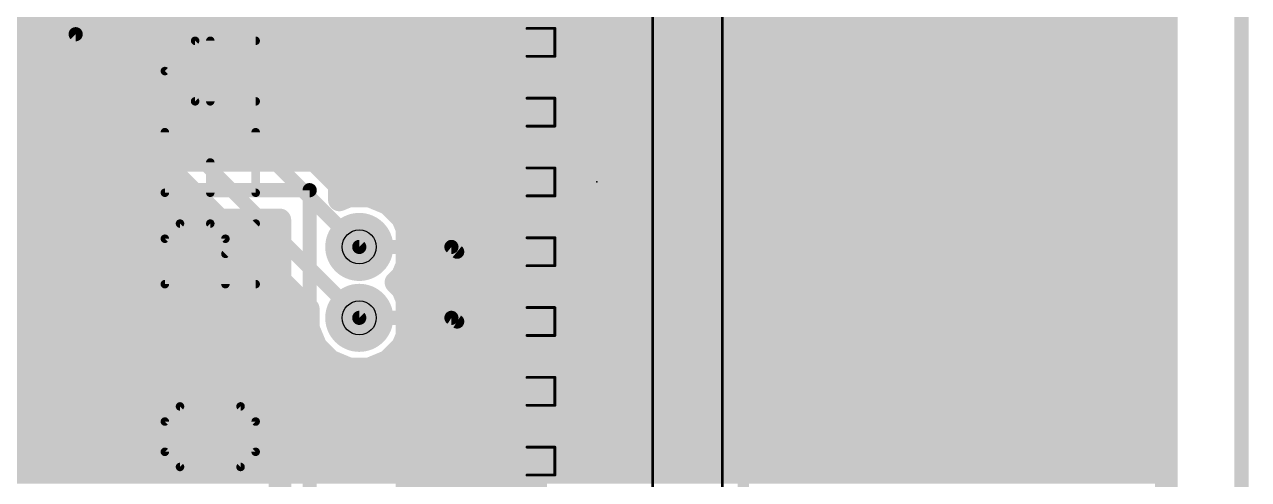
# Model space of a CAD drawing. Extents: x 0 to 10.8, y 0 to 6.1.
# Drawn here: x 9.949 to 10.812, y 1.291 to 1.612 of the extents above; entities that cross this region are included whole.
import ezdxf

# ---------------------------------------------------------------- set-up
doc = ezdxf.new("R2010")
doc.units = 0
for name, color, linetype in [('1', 22, 'CONTINUOUS'), ('116', 253, 'CONTINUOUS'), ('16', 175, 'CONTINUOUS'), ('18', 82, 'CONTINUOUS'), ('20', 7, 'CONTINUOUS'), ('21', 253, 'CONTINUOUS'), ('23', 7, 'CONTINUOUS'), ('25', 253, 'CONTINUOUS'), ('29', 253, 'CONTINUOUS'), ('30', 253, 'CONTINUOUS'), ('31', 253, 'CONTINUOUS'), ('44', 253, 'CONTINUOUS')]:
    doc.layers.add(name, color=color, linetype=linetype)

# ---------------------------------------------------------------- blocks, each defined once
blk = doc.blocks.new('RECT')
blk.add_solid([(-0.5, -0.5), (0.5, -0.5), (-0.5, 0.5), (0.5, 0.5)])
blk = doc.blocks.new('ROUNDV')
at = {"const_width": 0.5}
blk.add_lwpolyline([(0, -0.25, 1), (0, 0.25, 1), (0, -0.25)], format="xyb", dxfattribs=at)

msp = doc.modelspace()

# ---------------------------------------------------------------- linework, layer by layer
at = {"layer": '1'}
for points, const_width in [([(10.754087, 4.286417), (10.754087, 0.248579)], 0.016), ([(9.538693, 1.616), (10.198685, 1.616)], 0.016), ([(10.198685, 1.621626), (10.198685, 1.576874)], 0.016), ([(10.309421, 1.576874), (10.309421, 1.621626)], 0.016), ([(10.309421, 1.616), (10.754087, 1.616)], 0.016), ([(9.554693, 1.6), (10.198685, 1.6)], 0.016), ([(10.309421, 1.6), (10.754087, 1.6)], 0.016), ([(9.570693, 1.584), (10.198685, 1.584)], 0.016), ([(10.309421, 1.584), (10.754087, 1.584)], 0.016), ([(10.198685, 1.576874), (10.200917, 1.574642)], 0.016), ([(10.200917, 1.574642), (10.198685, 1.572413)], 0.016), ([(10.198685, 1.572413), (10.198685, 1.527661)], 0.016), ([(10.307189, 1.574642), (10.309421, 1.576874)], 0.016), ([(10.309421, 1.572413), (10.307189, 1.574642)], 0.016), ([(10.309421, 1.527661), (10.309421, 1.572413)], 0.016), ([(9.586693, 1.568), (10.198685, 1.568)], 0.016), ([(10.309421, 1.568), (10.754087, 1.568)], 0.016), ([(9.602693, 1.552), (10.198685, 1.552)], 0.016), ([(10.309421, 1.552), (10.754087, 1.552)], 0.016), ([(9.618693, 1.536), (10.198685, 1.536)], 0.016), ([(10.309421, 1.536), (10.754087, 1.536)], 0.016), ([(9.634693, 1.52), (10.198685, 1.52)], 0.016), ([(10.198685, 1.527661), (10.200917, 1.525429)], 0.016), ([(10.200917, 1.525429), (10.198685, 1.523201)], 0.016), ([(10.198685, 1.523201), (10.198685, 1.488291)], 0.016), ([(10.307189, 1.525429), (10.309421, 1.527661)], 0.016), ([(10.309421, 1.523201), (10.307189, 1.525429)], 0.016), ([(10.309421, 1.478449), (10.309421, 1.523201)], 0.016), ([(10.309421, 1.52), (10.754087, 1.52)], 0.016), ([(10.141299, 1.515996), (9.638697, 1.515996)], 0.016), ([(10.158697, 1.515996), (10.141299, 1.515996)], 0.016), ([(10.170996, 1.503697), (10.158697, 1.515996)], 0.016), ([(10.170693, 1.504), (10.198685, 1.504)], 0.016), ([(10.170996, 1.488161), (10.170996, 1.503697)], 0.016), ([(10.309421, 1.504), (10.754087, 1.504)], 0.016), ([(9.63, 1.495), (10.15, 1.495)], 0.01), ([(10.15, 1.495), (10.15, 1.25)], 0.01), ([(10.177835, 1.490996), (10.170996, 1.488161)], 0.016), ([(10.192161, 1.490996), (10.177835, 1.490996)], 0.016), ([(10.198685, 1.488291), (10.192161, 1.490996)], 0.016), ([(10.309421, 1.488), (10.754087, 1.488)], 0.016), ([(10.307189, 1.476217), (10.309421, 1.478449)], 0.016), ([(9.050429, 1.472), (10.129, 1.472)], 0.016), ([(9.621299, 1.474), (10.129, 1.474)], 0.016), ([(10.129, 1.474), (10.129, 1.258697)], 0.016), ([(10.309421, 1.473988), (10.307189, 1.476217)], 0.016), ([(10.309421, 1.429236), (10.309421, 1.473988)], 0.016), ([(10.309421, 1.472), (10.754087, 1.472)], 0.016), ([(9.075421, 1.456), (10.129, 1.456)], 0.016), ([(10.185, 1.455), (10.25, 1.455)], 0.01), ([(10.25, 1.455), (10.254055, 1.451614)], 0.01), ([(10.309421, 1.456), (10.754087, 1.456)], 0.016), ([(9.075421, 1.44), (10.129, 1.44)], 0.016), ([(10.309421, 1.44), (10.754087, 1.44)], 0.016), ([(10.307189, 1.427004), (10.309421, 1.429236)], 0.016), ([(10.309421, 1.424776), (10.307189, 1.427004)], 0.016), ([(9.075421, 1.424), (10.129, 1.424)], 0.016), ([(10.309421, 1.380024), (10.309421, 1.424776)], 0.016), ([(10.309421, 1.424), (10.754087, 1.424)], 0.016), ([(9.075421, 1.408), (10.129, 1.408)], 0.016), ([(10.309421, 1.408), (10.754087, 1.408)], 0.016), ([(10.185, 1.405), (10.25, 1.405)], 0.01), ([(10.25, 1.405), (10.254055, 1.402402)], 0.01), ([(9.075421, 1.392), (10.129, 1.392)], 0.016), ([(10.309421, 1.392), (10.754087, 1.392)], 0.016), ([(9.075421, 1.376), (10.129, 1.376)], 0.016), ([(10.307189, 1.377791), (10.309421, 1.380024)], 0.016), ([(10.309421, 1.375563), (10.307189, 1.377791)], 0.016), ([(10.308984, 1.376), (10.754087, 1.376)], 0.016), ([(10.309421, 1.330811), (10.309421, 1.375563)], 0.016), ([(9.075421, 1.36), (10.129, 1.36)], 0.016), ([(10.309421, 1.36), (10.754087, 1.36)], 0.016), ([(9.075421, 1.344), (10.129, 1.344)], 0.016), ([(10.309421, 1.344), (10.754087, 1.344)], 0.016), ([(10.307189, 1.328579), (10.309421, 1.330811)], 0.016), ([(9.075421, 1.328), (10.129, 1.328)], 0.016), ([(10.309421, 1.32635), (10.307189, 1.328579)], 0.016), ([(10.307772, 1.328), (10.754087, 1.328)], 0.016), ([(10.309421, 1.281598), (10.309421, 1.32635)], 0.016), ([(9.075421, 1.312), (10.129, 1.312)], 0.016), ([(10.309421, 1.312), (10.754087, 1.312)], 0.016), ([(9.079807, 1.296), (10.129, 1.296)], 0.016), ([(10.309421, 1.296), (10.754087, 1.296)], 0.016)]:
    msp.add_lwpolyline(points, dxfattribs=dict(at, const_width=const_width))
for points, const_width in [([(10.198685, 1.612, 1), (10.198685, 1.62)], 0.008), ([(10.309421, 1.62, 1), (10.309421, 1.612)], 0.008), ([(10.754087, 1.612, 1), (10.754087, 1.62)], 0.008), ([(10.198685, 1.596, 1), (10.198685, 1.604)], 0.008), ([(10.309421, 1.604, 1), (10.309421, 1.596)], 0.008), ([(10.754087, 1.596, 1), (10.754087, 1.604)], 0.008), ([(10.198685, 1.58, 1), (10.198685, 1.588)], 0.008), ([(10.309421, 1.588, 1), (10.309421, 1.58)], 0.008), ([(10.754087, 1.58, 1), (10.754087, 1.588)], 0.008), ([(10.194685, 1.576874, 1), (10.202685, 1.576874)], 0.008), ([(10.202685, 1.572413, 1), (10.194685, 1.572413)], 0.008), ([(10.201513, 1.579702, 1), (10.195857, 1.574046)], 0.008), ([(10.198089, 1.571813, 1), (10.203746, 1.57747)], 0.008), ([(10.203743, 1.571811, 1), (10.198091, 1.577473)], 0.008), ([(10.310015, 1.577473, 1), (10.304363, 1.571811)], 0.008), ([(10.304361, 1.57747, 1), (10.310017, 1.571813)], 0.008), ([(10.305421, 1.576874, 1), (10.313421, 1.576874)], 0.008), ([(10.313421, 1.572413, 1), (10.305421, 1.572413)], 0.008), ([(10.31225, 1.574046, 1), (10.306593, 1.579702)], 0.008), ([(10.195859, 1.575244, 1), (10.201511, 1.569582)], 0.008), ([(10.198685, 1.564, 1), (10.198685, 1.572)], 0.008), ([(10.309421, 1.572, 1), (10.309421, 1.564)], 0.008), ([(10.306595, 1.569582, 1), (10.312247, 1.575244)], 0.008), ([(10.754087, 1.564, 1), (10.754087, 1.572)], 0.008), ([(10.198685, 1.548, 1), (10.198685, 1.556)], 0.008), ([(10.309421, 1.556, 1), (10.309421, 1.548)], 0.008), ([(10.754087, 1.548, 1), (10.754087, 1.556)], 0.008), ([(10.198685, 1.532, 1), (10.198685, 1.54)], 0.008), ([(10.309421, 1.54, 1), (10.309421, 1.532)], 0.008), ([(10.754087, 1.532, 1), (10.754087, 1.54)], 0.008), ([(10.201513, 1.53049, 1), (10.195857, 1.524833)], 0.008), ([(10.194685, 1.527661, 1), (10.202685, 1.527661)], 0.008), ([(10.202685, 1.523201, 1), (10.194685, 1.523201)], 0.008), ([(10.195859, 1.526032, 1), (10.201511, 1.52037)], 0.008), ([(10.198089, 1.522601, 1), (10.203746, 1.528258)], 0.008), ([(10.203743, 1.522598, 1), (10.198091, 1.52826)], 0.008), ([(10.198685, 1.516, 1), (10.198685, 1.524)], 0.008), ([(10.310015, 1.52826, 1), (10.304363, 1.522598)], 0.008), ([(10.304361, 1.528258, 1), (10.310017, 1.522601)], 0.008), ([(10.305421, 1.527661, 1), (10.313421, 1.527661)], 0.008), ([(10.313421, 1.523201, 1), (10.305421, 1.523201)], 0.008), ([(10.309421, 1.524, 1), (10.309421, 1.516)], 0.008), ([(10.31225, 1.524833, 1), (10.306593, 1.53049)], 0.008), ([(10.306595, 1.52037, 1), (10.312247, 1.526032)], 0.008), ([(10.754087, 1.516, 1), (10.754087, 1.524)], 0.008), ([(10.141299, 1.519996, 1), (10.141299, 1.511996)], 0.008), ([(10.141299, 1.511996, 1), (10.141299, 1.519996)], 0.008), ([(10.161525, 1.518824, 1), (10.155868, 1.513168)], 0.008), ([(10.158697, 1.511996, 1), (10.158697, 1.519996)], 0.008), ([(10.170693, 1.508, 1), (10.170693, 1.5)], 0.008), ([(10.174996, 1.503697, 1), (10.166996, 1.503697)], 0.008), ([(10.198685, 1.5, 1), (10.198685, 1.508)], 0.008), ([(10.309421, 1.508, 1), (10.309421, 1.5)], 0.008), ([(10.754087, 1.5, 1), (10.754087, 1.508)], 0.008), ([(10.168168, 1.500868, 1), (10.173824, 1.506525)], 0.008), ([(10.1525, 1.495, 1), (10.1475, 1.495)], 0.005), ([(10.15, 1.4925, 1), (10.15, 1.4975)], 0.005), ([(10.169464, 1.491857, 1), (10.172528, 1.484466)], 0.008), ([(10.177835, 1.494996, 1), (10.177835, 1.486996)], 0.008), ([(10.179366, 1.487301, 1), (10.176303, 1.494691)], 0.008), ([(10.193693, 1.494691, 1), (10.190629, 1.487301)], 0.008), ([(10.192161, 1.486996, 1), (10.192161, 1.494996)], 0.008), ([(10.197153, 1.484596, 1), (10.200217, 1.491986)], 0.008), ([(10.309421, 1.492, 1), (10.309421, 1.484)], 0.008), ([(10.754087, 1.484, 1), (10.754087, 1.492)], 0.008), ([(10.166996, 1.488161, 1), (10.174996, 1.488161)], 0.008), ([(10.194685, 1.488291, 1), (10.202685, 1.488291)], 0.008), ([(10.31225, 1.47562, 1), (10.306593, 1.481277)], 0.008), ([(10.133, 1.474, 1), (10.125, 1.474)], 0.008), ([(10.129, 1.47, 1), (10.129, 1.478)], 0.008), ([(10.129, 1.468, 1), (10.129, 1.476)], 0.008), ([(10.310015, 1.479047, 1), (10.304363, 1.473386)], 0.008), ([(10.304361, 1.479045, 1), (10.310017, 1.473388)], 0.008), ([(10.305421, 1.478449, 1), (10.313421, 1.478449)], 0.008), ([(10.313421, 1.473988, 1), (10.305421, 1.473988)], 0.008), ([(10.309421, 1.476, 1), (10.309421, 1.468)], 0.008), ([(10.306595, 1.471157, 1), (10.312247, 1.476819)], 0.008), ([(10.754087, 1.468, 1), (10.754087, 1.476)], 0.008), ([(10.129, 1.452, 1), (10.129, 1.46)], 0.008), ([(10.185, 1.4575, 1), (10.185, 1.4525)], 0.005), ([(10.251602, 1.456919, 1), (10.248398, 1.453081)], 0.005), ([(10.25, 1.4525, 1), (10.25, 1.4575)], 0.005), ([(10.309421, 1.46, 1), (10.309421, 1.452)], 0.008), ([(10.754087, 1.452, 1), (10.754087, 1.46)], 0.008), ([(10.252453, 1.449695, 1), (10.255657, 1.453533)], 0.005), ([(10.129, 1.436, 1), (10.129, 1.444)], 0.008), ([(10.309421, 1.444, 1), (10.309421, 1.436)], 0.008), ([(10.754087, 1.436, 1), (10.754087, 1.444)], 0.008), ([(10.310015, 1.429835, 1), (10.304363, 1.424173)], 0.008), ([(10.304361, 1.429832, 1), (10.310017, 1.424176)], 0.008), ([(10.305421, 1.429236, 1), (10.313421, 1.429236)], 0.008), ([(10.31225, 1.426408, 1), (10.306593, 1.432065)], 0.008), ([(10.129, 1.42, 1), (10.129, 1.428)], 0.008), ([(10.313421, 1.424776, 1), (10.305421, 1.424776)], 0.008), ([(10.309421, 1.428, 1), (10.309421, 1.42)], 0.008), ([(10.306595, 1.421945, 1), (10.312247, 1.427607)], 0.008), ([(10.754087, 1.42, 1), (10.754087, 1.428)], 0.008), ([(10.129, 1.404, 1), (10.129, 1.412)], 0.008), ([(10.309421, 1.412, 1), (10.309421, 1.404)], 0.008), ([(10.754087, 1.404, 1), (10.754087, 1.412)], 0.008), ([(10.185, 1.4075, 1), (10.185, 1.4025)], 0.005), ([(10.251349, 1.407105, 1), (10.248651, 1.402895)], 0.005), ([(10.25, 1.4025, 1), (10.25, 1.4075)], 0.005), ([(10.252706, 1.400297, 1), (10.255404, 1.404507)], 0.005), ([(10.129, 1.388, 1), (10.129, 1.396)], 0.008), ([(10.309421, 1.396, 1), (10.309421, 1.388)], 0.008), ([(10.754087, 1.388, 1), (10.754087, 1.396)], 0.008), ([(10.129, 1.372, 1), (10.129, 1.38)], 0.008), ([(10.310015, 1.380622, 1), (10.304363, 1.37496)], 0.008), ([(10.304361, 1.38062, 1), (10.310017, 1.374963)], 0.008), ([(10.308984, 1.38, 1), (10.308984, 1.372)], 0.008), ([(10.305421, 1.380024, 1), (10.313421, 1.380024)], 0.008), ([(10.313421, 1.375563, 1), (10.305421, 1.375563)], 0.008), ([(10.31225, 1.377195, 1), (10.306593, 1.382852)], 0.008), ([(10.306595, 1.372732, 1), (10.312247, 1.378394)], 0.008), ([(10.754087, 1.372, 1), (10.754087, 1.38)], 0.008), ([(10.129, 1.356, 1), (10.129, 1.364)], 0.008), ([(10.309421, 1.364, 1), (10.309421, 1.356)], 0.008), ([(10.754087, 1.356, 1), (10.754087, 1.364)], 0.008), ([(10.129, 1.34, 1), (10.129, 1.348)], 0.008), ([(10.309421, 1.348, 1), (10.309421, 1.34)], 0.008), ([(10.754087, 1.34, 1), (10.754087, 1.348)], 0.008), ([(10.31225, 1.327983, 1), (10.306593, 1.333639)], 0.008), ([(10.129, 1.324, 1), (10.129, 1.332)], 0.008), ([(10.310015, 1.33141, 1), (10.304363, 1.325748)], 0.008), ([(10.304361, 1.331407, 1), (10.310017, 1.32575)], 0.008), ([(10.307772, 1.332, 1), (10.307772, 1.324)], 0.008), ([(10.305421, 1.330811, 1), (10.313421, 1.330811)], 0.008), ([(10.313421, 1.32635, 1), (10.305421, 1.32635)], 0.008), ([(10.306595, 1.323519, 1), (10.312247, 1.329181)], 0.008), ([(10.754087, 1.324, 1), (10.754087, 1.332)], 0.008), ([(10.129, 1.308, 1), (10.129, 1.316)], 0.008), ([(10.309421, 1.316, 1), (10.309421, 1.308)], 0.008), ([(10.754087, 1.308, 1), (10.754087, 1.316)], 0.008), ([(10.129, 1.292, 1), (10.129, 1.3)], 0.008), ([(10.309421, 1.3, 1), (10.309421, 1.292)], 0.008), ([(10.754087, 1.292, 1), (10.754087, 1.3)], 0.008)]:
    msp.add_lwpolyline(points, format="xyb", dxfattribs=dict(at, const_width=const_width))
at = {"layer": '116', "const_width": 0.008071}
for points in [[(10.185, 1.445079, 1), (10.185, 1.464921, 1), (10.185, 1.445079)], [(10.185, 1.395079, 1), (10.185, 1.414921, 1), (10.185, 1.395079)]]:
    msp.add_lwpolyline(points, format="xyb", dxfattribs=at)
at = {"layer": '16'}
for points, const_width in [([(10.754087, 4.286417), (10.754087, 0.248579)], 0.016), ([(10.178693, 1.490996), (8.913689, 2.756)], 0.016), ([(10.185, 1.455), (8.885, 2.755)], 0.01), ([(10.053689, 1.616), (10.754087, 1.616)], 0.016), ([(9.295, 1.605), (9.985, 1.605)], 0.01), ([(9.985, 1.605), (10.185, 1.405)], 0.01), ([(10.069689, 1.6), (10.754087, 1.6)], 0.016), ([(9.303697, 1.584), (9.976299, 1.584)], 0.016), ([(9.976299, 1.584), (10.149, 1.411303)], 0.016), ([(10.085689, 1.584), (10.754087, 1.584)], 0.016), ([(4.44139, 1.568), (9.992299, 1.568)], 0.016), ([(10.101689, 1.568), (10.754087, 1.568)], 0.016), ([(4.44139, 1.552), (10.008299, 1.552)], 0.016), ([(10.117689, 1.552), (10.754087, 1.552)], 0.016), ([(4.441303, 1.536), (10.024299, 1.536)], 0.016), ([(10.133689, 1.536), (10.754087, 1.536)], 0.016), ([(4.438524, 1.52), (10.040299, 1.52)], 0.016), ([(10.149689, 1.52), (10.754087, 1.52)], 0.016), ([(4.44339, 1.504), (10.056299, 1.504)], 0.016), ([(10.165689, 1.504), (10.754087, 1.504)], 0.016), ([(4.44339, 1.488), (10.072299, 1.488)], 0.016), ([(10.192161, 1.490996), (10.178693, 1.490996)], 0.016), ([(10.20539, 1.485516), (10.192161, 1.490996)], 0.016), ([(10.199394, 1.488), (10.754087, 1.488)], 0.016), ([(10.215516, 1.47539), (10.20539, 1.485516)], 0.016), ([(4.44339, 1.472), (10.088299, 1.472)], 0.016), ([(10.220996, 1.462161), (10.215516, 1.47539)], 0.016), ([(10.216921, 1.472), (10.754087, 1.472)], 0.016), ([(10.220996, 1.447835), (10.220996, 1.462161)], 0.016), ([(4.44339, 1.456), (10.104299, 1.456)], 0.016), ([(10.220996, 1.456), (10.754087, 1.456)], 0.016), ([(10.215516, 1.434606), (10.220996, 1.447835)], 0.016), ([(4.443295, 1.44), (10.120299, 1.44)], 0.016), ([(10.210906, 1.43), (10.215516, 1.434606)], 0.016), ([(10.217748, 1.44), (10.754087, 1.44)], 0.016), ([(10.215516, 1.42539), (10.210906, 1.43)], 0.016), ([(10.220996, 1.412161), (10.215516, 1.42539)], 0.016), ([(3.553843, 1.424), (10.136299, 1.424)], 0.016), ([(10.216094, 1.424), (10.754087, 1.424)], 0.016), ([(6.31402, 1.408), (10.149, 1.408)], 0.016), ([(10.149, 1.411303), (10.149, 1.397835)], 0.016), ([(10.220996, 1.397835), (10.220996, 1.412161)], 0.016), ([(10.220996, 1.408), (10.754087, 1.408)], 0.016), ([(6.34648, 1.392), (10.151413, 1.392)], 0.016), ([(10.149, 1.397835), (10.15448, 1.384606)], 0.016), ([(10.215516, 1.384606), (10.220996, 1.397835)], 0.016), ([(10.218579, 1.392), (10.754087, 1.392)], 0.016), ([(10.15448, 1.384606), (10.164606, 1.37448)], 0.016), ([(10.20539, 1.37448), (10.215516, 1.384606)], 0.016), ([(6.365098, 1.376), (10.163087, 1.376)], 0.016), ([(10.164606, 1.37448), (10.177835, 1.369)], 0.016), ([(10.192161, 1.369), (10.20539, 1.37448)], 0.016), ([(10.206909, 1.376), (10.754087, 1.376)], 0.016), ([(10.177835, 1.369), (10.192161, 1.369)], 0.016), ([(6.37937, 1.36), (10.754087, 1.36)], 0.016), ([(6.388606, 1.344), (10.754087, 1.344)], 0.016), ([(6.395898, 1.328), (10.754087, 1.328)], 0.016), ([(6.400185, 1.312), (10.754087, 1.312)], 0.016), ([(6.403114, 1.296), (10.754087, 1.296)], 0.016)]:
    msp.add_lwpolyline(points, dxfattribs=dict(at, const_width=const_width))
for points, const_width in [([(10.053689, 1.62, 1), (10.053689, 1.612)], 0.008), ([(10.754087, 1.612, 1), (10.754087, 1.62)], 0.008), ([(9.986768, 1.606768, 1), (9.983232, 1.603232)], 0.005), ([(9.985, 1.6025, 1), (9.985, 1.6075)], 0.005), ([(10.069689, 1.604, 1), (10.069689, 1.596)], 0.008), ([(10.754087, 1.596, 1), (10.754087, 1.604)], 0.008), ([(9.979128, 1.586828, 1), (9.973471, 1.581172)], 0.008), ([(9.976299, 1.58, 1), (9.976299, 1.588)], 0.008), ([(10.085689, 1.588, 1), (10.085689, 1.58)], 0.008), ([(10.754087, 1.58, 1), (10.754087, 1.588)], 0.008), ([(9.992299, 1.564, 1), (9.992299, 1.572)], 0.008), ([(10.101689, 1.572, 1), (10.101689, 1.564)], 0.008), ([(10.754087, 1.564, 1), (10.754087, 1.572)], 0.008), ([(10.008299, 1.548, 1), (10.008299, 1.556)], 0.008), ([(10.117689, 1.556, 1), (10.117689, 1.548)], 0.008), ([(10.754087, 1.548, 1), (10.754087, 1.556)], 0.008), ([(10.024299, 1.532, 1), (10.024299, 1.54)], 0.008), ([(10.133689, 1.54, 1), (10.133689, 1.532)], 0.008), ([(10.754087, 1.532, 1), (10.754087, 1.54)], 0.008), ([(10.040299, 1.516, 1), (10.040299, 1.524)], 0.008), ([(10.149689, 1.524, 1), (10.149689, 1.516)], 0.008), ([(10.754087, 1.516, 1), (10.754087, 1.524)], 0.008), ([(10.056299, 1.5, 1), (10.056299, 1.508)], 0.008), ([(10.165689, 1.508, 1), (10.165689, 1.5)], 0.008), ([(10.754087, 1.5, 1), (10.754087, 1.508)], 0.008), ([(10.072299, 1.484, 1), (10.072299, 1.492)], 0.008), ([(10.178693, 1.494996, 1), (10.178693, 1.486996)], 0.008), ([(10.175864, 1.488168, 1), (10.181521, 1.493824)], 0.008), ([(10.193692, 1.494691, 1), (10.19063, 1.487301)], 0.008), ([(10.192161, 1.486996, 1), (10.192161, 1.494996)], 0.008), ([(10.199394, 1.492, 1), (10.199394, 1.484)], 0.008), ([(10.208218, 1.488344, 1), (10.202561, 1.482687)], 0.008), ([(10.754087, 1.484, 1), (10.754087, 1.492)], 0.008), ([(10.203859, 1.48182, 1), (10.206921, 1.489211)], 0.008), ([(10.088299, 1.468, 1), (10.088299, 1.476)], 0.008), ([(10.219211, 1.476921, 1), (10.21182, 1.473859)], 0.008), ([(10.212687, 1.472561, 1), (10.218344, 1.478218)], 0.008), ([(10.216921, 1.476, 1), (10.216921, 1.468)], 0.008), ([(10.754087, 1.468, 1), (10.754087, 1.476)], 0.008), ([(10.224996, 1.462161, 1), (10.216996, 1.462161)], 0.008), ([(10.217301, 1.46063, 1), (10.224691, 1.463692)], 0.008), ([(10.104299, 1.452, 1), (10.104299, 1.46)], 0.008), ([(10.183232, 1.453232, 1), (10.186768, 1.456768)], 0.005), ([(10.220996, 1.46, 1), (10.220996, 1.452)], 0.008), ([(10.754087, 1.452, 1), (10.754087, 1.46)], 0.008), ([(10.216996, 1.447835, 1), (10.224996, 1.447835)], 0.008), ([(10.224691, 1.446304, 1), (10.217301, 1.449366)], 0.008), ([(10.120299, 1.436, 1), (10.120299, 1.444)], 0.008), ([(10.218343, 1.431777, 1), (10.212689, 1.437436)], 0.008), ([(10.217748, 1.444, 1), (10.217748, 1.436)], 0.008), ([(10.754087, 1.436, 1), (10.754087, 1.444)], 0.008), ([(10.208078, 1.43283, 1), (10.213733, 1.42717)], 0.008), ([(10.213734, 1.432828, 1), (10.208077, 1.427172)], 0.008), ([(10.21182, 1.436137, 1), (10.219211, 1.433075)], 0.008), ([(10.219211, 1.426921, 1), (10.21182, 1.423859)], 0.008), ([(10.136299, 1.42, 1), (10.136299, 1.428)], 0.008), ([(10.216094, 1.428, 1), (10.216094, 1.42)], 0.008), ([(10.212687, 1.422561, 1), (10.218344, 1.428218)], 0.008), ([(10.754087, 1.42, 1), (10.754087, 1.428)], 0.008), ([(10.153, 1.411303, 1), (10.145, 1.411303)], 0.008), ([(10.146172, 1.408475, 1), (10.151828, 1.414132)], 0.008), ([(10.149, 1.404, 1), (10.149, 1.412)], 0.008), ([(10.224996, 1.412161, 1), (10.216996, 1.412161)], 0.008), ([(10.220996, 1.412, 1), (10.220996, 1.404)], 0.008), ([(10.217301, 1.41063, 1), (10.224691, 1.413692)], 0.008), ([(10.754087, 1.404, 1), (10.754087, 1.412)], 0.008), ([(10.183232, 1.403232, 1), (10.186768, 1.406768)], 0.005), ([(10.152695, 1.399366, 1), (10.145305, 1.396304)], 0.008), ([(10.145, 1.397835, 1), (10.153, 1.397835)], 0.008), ([(10.151413, 1.388, 1), (10.151413, 1.396)], 0.008), ([(10.218579, 1.396, 1), (10.218579, 1.388)], 0.008), ([(10.216996, 1.397835, 1), (10.224996, 1.397835)], 0.008), ([(10.224691, 1.396304, 1), (10.217301, 1.399366)], 0.008), ([(10.754087, 1.388, 1), (10.754087, 1.396)], 0.008), ([(10.157309, 1.387435, 1), (10.151652, 1.381778)], 0.008), ([(10.150785, 1.383075, 1), (10.158176, 1.386137)], 0.008), ([(10.21182, 1.386137, 1), (10.219211, 1.383075)], 0.008), ([(10.218344, 1.381778, 1), (10.212687, 1.387435)], 0.008), ([(10.166137, 1.378176, 1), (10.163075, 1.370785)], 0.008), ([(10.161778, 1.371652, 1), (10.167435, 1.377309)], 0.008), ([(10.163087, 1.372, 1), (10.163087, 1.38)], 0.008), ([(10.202561, 1.377309, 1), (10.208218, 1.371652)], 0.008), ([(10.206909, 1.38, 1), (10.206909, 1.372)], 0.008), ([(10.206921, 1.370785, 1), (10.203859, 1.378176)], 0.008), ([(10.754087, 1.372, 1), (10.754087, 1.38)], 0.008), ([(10.177835, 1.373, 1), (10.177835, 1.365)], 0.008), ([(10.176304, 1.365305, 1), (10.179366, 1.372695)], 0.008), ([(10.19063, 1.372695, 1), (10.193692, 1.365305)], 0.008), ([(10.192161, 1.365, 1), (10.192161, 1.373)], 0.008), ([(10.754087, 1.356, 1), (10.754087, 1.364)], 0.008), ([(10.754087, 1.34, 1), (10.754087, 1.348)], 0.008), ([(10.754087, 1.324, 1), (10.754087, 1.332)], 0.008), ([(10.754087, 1.308, 1), (10.754087, 1.316)], 0.008), ([(10.754087, 1.292, 1), (10.754087, 1.3)], 0.008)]:
    msp.add_lwpolyline(points, format="xyb", dxfattribs=dict(at, const_width=const_width))
at = {"layer": '20', "const_width": 0.01}
msp.add_lwpolyline([(10.807087, -0.007874), (10.807087, 4.527559)], dxfattribs=at)
at = {"layer": '21'}
for points, const_width in [([(10.455827, 1.107126), (10.455827, 1.894528)], 0.008), ([(10.298346, 1.879764), (10.298346, 1.12189)], 0.008), ([(10.441063, 1.879764), (10.441063, 1.12189)], 0.002), ([(10.39185, 1.869921), (10.39185, 1.131732)], 0.002), ([(10.303268, 1.609094), (10.322953, 1.609094)], 0.002), ([(10.322953, 1.609094), (10.322953, 1.589409)], 0.002), ([(10.322953, 1.589409), (10.303268, 1.589409)], 0.002), ([(10.303268, 1.559882), (10.322953, 1.559882)], 0.002), ([(10.322953, 1.559882), (10.322953, 1.540197)], 0.002), ([(10.322953, 1.540197), (10.303268, 1.540197)], 0.002), ([(10.303268, 1.510669), (10.322953, 1.510669)], 0.002), ([(10.322953, 1.510669), (10.322953, 1.490984)], 0.002), ([(10.322953, 1.490984), (10.303268, 1.490984)], 0.002), ([(10.303268, 1.461457), (10.322953, 1.461457)], 0.002), ([(10.322953, 1.461457), (10.322953, 1.441772)], 0.002), ([(10.322953, 1.441772), (10.303268, 1.441772)], 0.002), ([(10.303268, 1.412244), (10.322953, 1.412244)], 0.002), ([(10.322953, 1.412244), (10.322953, 1.392559)], 0.002), ([(10.322953, 1.392559), (10.303268, 1.392559)], 0.002), ([(10.303268, 1.363031), (10.322953, 1.363031)], 0.002), ([(10.322953, 1.363031), (10.322953, 1.343346)], 0.002), ([(10.322953, 1.343346), (10.303268, 1.343346)], 0.002), ([(10.303268, 1.313819), (10.322953, 1.313819)], 0.002), ([(10.322953, 1.313819), (10.322953, 1.294134)], 0.002), ([(10.322953, 1.294134), (10.303268, 1.294134)], 0.002)]:
    msp.add_lwpolyline(points, dxfattribs=dict(at, const_width=const_width))
at = {"layer": '21', "const_width": 0.001}
for points in [[(10.303268, 1.609594, 1), (10.303268, 1.608594)], [(10.323453, 1.609094, 1), (10.322453, 1.609094)], [(10.322953, 1.608594, 1), (10.322953, 1.609594)], [(10.303268, 1.589909, 1), (10.303268, 1.588909)], [(10.322453, 1.589409, 1), (10.323453, 1.589409)], [(10.322953, 1.588909, 1), (10.322953, 1.589909)], [(10.303268, 1.560382, 1), (10.303268, 1.559382)], [(10.323453, 1.559882, 1), (10.322453, 1.559882)], [(10.322953, 1.559382, 1), (10.322953, 1.560382)], [(10.303268, 1.540697, 1), (10.303268, 1.539697)], [(10.322453, 1.540197, 1), (10.323453, 1.540197)], [(10.322953, 1.539697, 1), (10.322953, 1.540697)], [(10.303268, 1.511169, 1), (10.303268, 1.510169)], [(10.323453, 1.510669, 1), (10.322453, 1.510669)], [(10.322953, 1.510169, 1), (10.322953, 1.511169)], [(10.303268, 1.491484, 1), (10.303268, 1.490484)], [(10.322453, 1.490984, 1), (10.323453, 1.490984)], [(10.322953, 1.490484, 1), (10.322953, 1.491484)], [(10.303268, 1.461957, 1), (10.303268, 1.460957)], [(10.323453, 1.461457, 1), (10.322453, 1.461457)], [(10.322953, 1.460957, 1), (10.322953, 1.461957)], [(10.303268, 1.442272, 1), (10.303268, 1.441272)], [(10.322453, 1.441772, 1), (10.323453, 1.441772)], [(10.322953, 1.441272, 1), (10.322953, 1.442272)], [(10.303268, 1.412744, 1), (10.303268, 1.411744)], [(10.323453, 1.412244, 1), (10.322453, 1.412244)], [(10.322953, 1.411744, 1), (10.322953, 1.412744)], [(10.303268, 1.393059, 1), (10.303268, 1.392059)], [(10.322453, 1.392559, 1), (10.323453, 1.392559)], [(10.322953, 1.392059, 1), (10.322953, 1.393059)], [(10.303268, 1.363531, 1), (10.303268, 1.362531)], [(10.323453, 1.363031, 1), (10.322453, 1.363031)], [(10.322953, 1.362531, 1), (10.322953, 1.363531)], [(10.303268, 1.343846, 1), (10.303268, 1.342846)], [(10.322453, 1.343346, 1), (10.323453, 1.343346)], [(10.322953, 1.342846, 1), (10.322953, 1.343846)], [(10.303268, 1.314319, 1), (10.303268, 1.313319)], [(10.323453, 1.313819, 1), (10.322453, 1.313819)], [(10.322953, 1.313319, 1), (10.322953, 1.314319)], [(10.303268, 1.294634, 1), (10.303268, 1.293634)], [(10.322953, 1.293634, 1), (10.322953, 1.294634)], [(10.322453, 1.294134, 1), (10.323453, 1.294134)]]:
    msp.add_lwpolyline(points, format="xyb", dxfattribs=at)
at = {"layer": '23'}
msp.add_point((10.35248, 1.500827), dxfattribs=at)
at = {"layer": '25', "const_width": 0.006}
for points in [[(10.047913, 1.579012), (10.069264, 1.600362)], [(10.069264, 1.600362), (10.111965, 1.600362)], [(10.079941, 1.557661), (10.079941, 1.600362)], [(10.069264, 1.557661), (10.047913, 1.579012)], [(10.111965, 1.557661), (10.069264, 1.557661)], [(10.047913, 1.535909), (10.047913, 1.493209)], [(10.111965, 1.493209), (10.111965, 1.535909)], [(10.079941, 1.493209), (10.079941, 1.514559)], [(10.047913, 1.493209), (10.111965, 1.493209)], [(10.047913, 1.46078), (10.058587, 1.471457)], [(10.058587, 1.471457), (10.079941, 1.471457)], [(10.079941, 1.471457), (10.090614, 1.46078)], [(10.090614, 1.450106), (10.111965, 1.471457)], [(10.047913, 1.428756), (10.047913, 1.46078)], [(10.090614, 1.46078), (10.090614, 1.428756)], [(10.111965, 1.428756), (10.047913, 1.428756)], [(10.058587, 1.342551), (10.047913, 1.331874)], [(10.101291, 1.342551), (10.058587, 1.342551)], [(10.111965, 1.331874), (10.101291, 1.342551)], [(10.047913, 1.331874), (10.047913, 1.310524)], [(10.111965, 1.310524), (10.111965, 1.331874)], [(10.047913, 1.310524), (10.058587, 1.29985)], [(10.101291, 1.29985), (10.111965, 1.310524)], [(10.058587, 1.29985), (10.101291, 1.29985)]]:
    msp.add_lwpolyline(points, dxfattribs=at)
at = {"layer": '25', "const_width": 0.003}
for points in [[(10.069264, 1.601862, 1), (10.069264, 1.598862)], [(10.070324, 1.599302, 1), (10.068203, 1.601423)], [(10.081441, 1.600362, 1), (10.078441, 1.600362)], [(10.111965, 1.598862, 1), (10.111965, 1.601862)], [(10.048974, 1.580072, 1), (10.046853, 1.577951)], [(10.046853, 1.580072, 1), (10.048974, 1.577951)], [(10.069264, 1.559161, 1), (10.069264, 1.556161)], [(10.068203, 1.556601, 1), (10.070324, 1.558722)], [(10.078441, 1.557661, 1), (10.081441, 1.557661)], [(10.111965, 1.556161, 1), (10.111965, 1.559161)], [(10.049413, 1.535909, 1), (10.046413, 1.535909)], [(10.113465, 1.535909, 1), (10.110465, 1.535909)], [(10.081441, 1.514559, 1), (10.078441, 1.514559)], [(10.047913, 1.494709, 1), (10.047913, 1.491709)], [(10.046413, 1.493209, 1), (10.049413, 1.493209)], [(10.078441, 1.493209, 1), (10.081441, 1.493209)], [(10.110465, 1.493209, 1), (10.113465, 1.493209)], [(10.111965, 1.491709, 1), (10.111965, 1.494709)], [(10.058587, 1.472957, 1), (10.058587, 1.469957)], [(10.059647, 1.470396, 1), (10.057526, 1.472517)], [(10.081002, 1.472517, 1), (10.07888, 1.470396)], [(10.079941, 1.469957, 1), (10.079941, 1.472957)], [(10.113025, 1.470396, 1), (10.110904, 1.472517)], [(10.049413, 1.46078, 1), (10.046413, 1.46078)], [(10.046853, 1.46184, 1), (10.048974, 1.459719)], [(10.092114, 1.46078, 1), (10.089114, 1.46078)], [(10.089553, 1.459719, 1), (10.091675, 1.46184)], [(10.089554, 1.451167, 1), (10.091675, 1.449046)], [(10.047913, 1.430256, 1), (10.047913, 1.427256)], [(10.046413, 1.428756, 1), (10.049413, 1.428756)], [(10.089114, 1.428756, 1), (10.092114, 1.428756)], [(10.111965, 1.427256, 1), (10.111965, 1.430256)], [(10.058587, 1.344051, 1), (10.058587, 1.341051)], [(10.059647, 1.341491, 1), (10.057526, 1.343612)], [(10.102352, 1.343612, 1), (10.10023, 1.341491)], [(10.101291, 1.341051, 1), (10.101291, 1.344051)], [(10.049413, 1.331874, 1), (10.046413, 1.331874)], [(10.046853, 1.332934, 1), (10.048974, 1.330814)], [(10.113465, 1.331874, 1), (10.110465, 1.331874)], [(10.110904, 1.330814, 1), (10.113025, 1.332934)], [(10.046413, 1.310524, 1), (10.049413, 1.310524)], [(10.048974, 1.311584, 1), (10.046853, 1.309463)], [(10.110465, 1.310524, 1), (10.113465, 1.310524)], [(10.113025, 1.309463, 1), (10.110904, 1.311584)], [(10.058587, 1.30135, 1), (10.058587, 1.29835)], [(10.057526, 1.29879, 1), (10.059647, 1.300911)], [(10.100231, 1.300911, 1), (10.102352, 1.29879)], [(10.101291, 1.29835, 1), (10.101291, 1.30135)]]:
    msp.add_lwpolyline(points, format="xyb", dxfattribs=at)
at = {"layer": '44'}
for centre in [(10.185, 1.455), (10.185, 1.405)]:
    msp.add_circle(centre, 0.012, dxfattribs=at)

# ---------------------------------------------------------------- block references
at = {"layer": '1', "xscale": 0.031496, "yscale": 0.07874, "rotation": 270}
for p in [(10.254055, 1.599252), (10.254055, 1.550039), (10.254055, 1.500827), (10.254055, 1.451614), (10.254055, 1.402402), (10.254055, 1.353189), (10.254055, 1.303976)]:
    msp.add_blockref('RECT', p, dxfattribs=at)
at = {"layer": '18', "xscale": 0.04, "yscale": 0.04}
for p in [(10.185, 1.455), (10.185, 1.455), (10.185, 1.405), (10.185, 1.405)]:
    msp.add_blockref('ROUNDV', p, dxfattribs=at)
at = {"layer": '21', "xscale": 0.019685, "yscale": 0.034449, "rotation": 270}
for p in [(10.409075, 1.599252), (10.409075, 1.550039), (10.409075, 1.500827), (10.409075, 1.451614), (10.409075, 1.402402), (10.409075, 1.353189), (10.409075, 1.303976)]:
    msp.add_blockref('RECT', p, dxfattribs=at)
at = {"layer": '29', "xscale": 0.039496, "yscale": 0.08674, "rotation": 270}
for p in [(10.254055, 1.599252), (10.254055, 1.550039), (10.254055, 1.500827), (10.254055, 1.451614), (10.254055, 1.402402), (10.254055, 1.353189), (10.254055, 1.303976)]:
    msp.add_blockref('RECT', p, dxfattribs=at)
at = {"layer": '29', "xscale": 0.048, "yscale": 0.048}
for p in [(10.185, 1.455), (10.185, 1.405)]:
    msp.add_blockref('ROUNDV', p, dxfattribs=at)
at = {"layer": '30', "xscale": 0.048, "yscale": 0.048}
for p in [(10.185, 1.455), (10.185, 1.405)]:
    msp.add_blockref('ROUNDV', p, dxfattribs=at)
at = {"layer": '31', "xscale": 0.031496, "yscale": 0.07874, "rotation": 270}
for p in [(10.254055, 1.599252), (10.254055, 1.550039), (10.254055, 1.500827), (10.254055, 1.451614), (10.254055, 1.402402), (10.254055, 1.353189), (10.254055, 1.303976)]:
    msp.add_blockref('RECT', p, dxfattribs=at)

doc.saveas('drawing.dxf')
